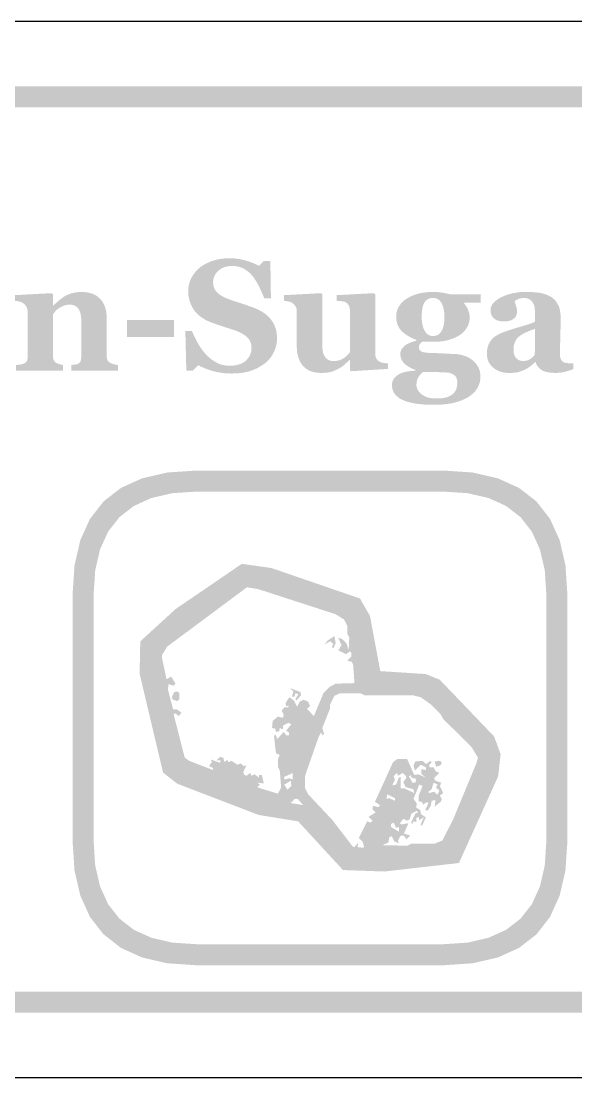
# Model space of a CAD drawing. Header units: millimetres. Extents: x 6 to 441, y 6 to 299.
# Drawn here: x 74.32 to 84.86, y 72.96 to 93.04 of the extents above; entities that cross this region are included whole.
import ezdxf

# ---------------------------------------------------------------- set-up
doc = ezdxf.new("R2010")
doc.units = ezdxf.units.MM
doc.layers.add('CUT', color=1, linetype='Continuous')
doc.layers.add('RASTER', color=7, linetype='Continuous')

msp = doc.modelspace()

# ---------------------------------------------------------------- hatches: boundary and pattern name
at = {"layer": 'RASTER'}
h = msp.add_hatch(color=7, dxfattribs=at)
h.paths.add_polyline_path([(49.2, 89.6), (49.234, 90.116), (49.338, 90.563), (49.509, 90.941), (49.75, 91.25), (50.059, 91.491), (50.438, 91.663), (50.884, 91.766), (51.4, 91.8), (108.6, 91.8), (109.116, 91.766), (109.563, 91.663), (109.941, 91.491), (110.25, 91.25), (110.491, 90.941), (110.663, 90.563), (110.766, 90.116), (110.8, 89.6), (110.8, 76.4), (110.766, 75.884), (110.663, 75.438), (110.491, 75.059), (110.25, 74.75), (109.941, 74.509), (109.563, 74.338), (109.116, 74.234), (108.6, 74.2), (51.4, 74.2), (50.884, 74.234), (50.438, 74.337), (50.059, 74.509), (49.75, 74.75), (49.509, 75.059), (49.338, 75.438), (49.234, 75.884), (49.2, 76.4)])
h.paths.add_polyline_path([(49.6, 89.6), (49.6, 76.4), (49.628, 75.978), (49.713, 75.613), (49.853, 75.303), (50.05, 75.05), (50.303, 74.853), (50.613, 74.712), (50.978, 74.628), (51.4, 74.6), (108.6, 74.6), (109.022, 74.628), (109.387, 74.712), (109.697, 74.853), (109.95, 75.05), (110.147, 75.303), (110.288, 75.613), (110.372, 75.978), (110.4, 76.4), (110.4, 89.6), (110.372, 90.022), (110.288, 90.387), (110.147, 90.697), (109.95, 90.95), (109.697, 91.147), (109.387, 91.288), (109.022, 91.372), (108.6, 91.4), (51.4, 91.4), (50.978, 91.372), (50.613, 91.288), (50.303, 91.147), (50.05, 90.95), (49.853, 90.697), (49.713, 90.387), (49.628, 90.022), (49.6, 89.6)], flags=0)
for points in [[(78.321, 86.344), (78.274, 86.345), (78.228, 86.347), (78.182, 86.351), (78.137, 86.356), (78.093, 86.363), (78.05, 86.371), (78.008, 86.38), (77.966, 86.391), (77.926, 86.403), (77.887, 86.416), (77.85, 86.429), (77.814, 86.442), (77.78, 86.457), (77.747, 86.471), (77.716, 86.487), (77.687, 86.503), (77.586, 86.4), (77.461, 86.4), (77.442, 87.151), (77.568, 87.151), (77.579, 87.125), (77.591, 87.097), (77.604, 87.07), (77.617, 87.042), (77.631, 87.013), (77.645, 86.984), (77.661, 86.955), (77.677, 86.926), (77.694, 86.897), (77.711, 86.868), (77.729, 86.84), (77.748, 86.813), (77.767, 86.787), (77.787, 86.762), (77.808, 86.737), (77.829, 86.713), (77.852, 86.69), (77.875, 86.667), (77.899, 86.645), (77.924, 86.624), (77.949, 86.605), (77.975, 86.587), (78.002, 86.57), (78.029, 86.554), (78.057, 86.539), (78.087, 86.527), (78.117, 86.516), (78.149, 86.508), (78.182, 86.501), (78.216, 86.496), (78.251, 86.493), (78.288, 86.492), (78.336, 86.494), (78.381, 86.498), (78.424, 86.506), (78.464, 86.517), (78.5, 86.53), (78.534, 86.547), (78.565, 86.567), (78.593, 86.59), (78.618, 86.615), (78.639, 86.642), (78.658, 86.67), (78.673, 86.7), (78.684, 86.731), (78.693, 86.764), (78.698, 86.799), (78.699, 86.835), (78.698, 86.865), (78.694, 86.893), (78.687, 86.921), (78.677, 86.947), (78.664, 86.972), (78.649, 86.996), (78.63, 87.018), (78.609, 87.039), (78.585, 87.06), (78.558, 87.079), (78.528, 87.098), (78.494, 87.116), (78.458, 87.134), (78.418, 87.151), (78.376, 87.167), (78.33, 87.182), (78.3, 87.192), (78.27, 87.202), (78.241, 87.211), (78.212, 87.22), (78.184, 87.229), (78.157, 87.238), (78.13, 87.247), (78.104, 87.255), (78.078, 87.264), (78.053, 87.272), (78.028, 87.281), (78.004, 87.29), (77.98, 87.298), (77.956, 87.307), (77.933, 87.316), (77.91, 87.324), (77.859, 87.346), (77.812, 87.371), (77.768, 87.397), (77.727, 87.426), (77.69, 87.457), (77.656, 87.49), (77.626, 87.525), (77.598, 87.563), (77.575, 87.602), (77.554, 87.643), (77.536, 87.685), (77.522, 87.728), (77.511, 87.771), (77.503, 87.817), (77.498, 87.863), (77.497, 87.91), (77.497, 87.941), (77.5, 87.97), (77.504, 88), (77.51, 88.029), (77.517, 88.059), (77.526, 88.087), (77.537, 88.116), (77.549, 88.144), (77.563, 88.172), (77.579, 88.199), (77.596, 88.225), (77.614, 88.25), (77.634, 88.275), (77.656, 88.299), (77.679, 88.323), (77.703, 88.345), (77.728, 88.366), (77.755, 88.385), (77.783, 88.404), (77.813, 88.421), (77.845, 88.438), (77.879, 88.453), (77.914, 88.468), (77.951, 88.482), (77.989, 88.494), (78.028, 88.505), (78.068, 88.514), (78.108, 88.521), (78.15, 88.527), (78.192, 88.531), (78.235, 88.533), (78.279, 88.534), (78.322, 88.534), (78.364, 88.531), (78.405, 88.528), (78.446, 88.522), (78.486, 88.516), (78.526, 88.507), (78.564, 88.498), (78.603, 88.487), (78.639, 88.475), (78.674, 88.463), (78.707, 88.451), (78.737, 88.439), (78.766, 88.427), (78.793, 88.415), (78.817, 88.403), (78.84, 88.391), (78.929, 88.479), (79.057, 88.479), (79.068, 87.77), (78.942, 87.77), (78.931, 87.798), (78.919, 87.827), (78.907, 87.856), (78.895, 87.885), (78.881, 87.914), (78.868, 87.944), (78.854, 87.974), (78.839, 88.003), (78.824, 88.032), (78.809, 88.06), (78.794, 88.087), (78.778, 88.113), (78.762, 88.137), (78.746, 88.16), (78.73, 88.181), (78.714, 88.202), (78.696, 88.222), (78.677, 88.242), (78.657, 88.261), (78.637, 88.278), (78.616, 88.295), (78.594, 88.31), (78.571, 88.324), (78.548, 88.337), (78.524, 88.349), (78.499, 88.359), (78.473, 88.368), (78.447, 88.375), (78.419, 88.381), (78.39, 88.385), (78.36, 88.387), (78.329, 88.388), (78.29, 88.386), (78.253, 88.382), (78.218, 88.375), (78.185, 88.365), (78.153, 88.353), (78.124, 88.338), (78.096, 88.319), (78.07, 88.298), (78.047, 88.275), (78.026, 88.251), (78.009, 88.225), (77.995, 88.198), (77.984, 88.17), (77.976, 88.141), (77.971, 88.11), (77.97, 88.077), (77.971, 88.047), (77.975, 88.018), (77.982, 87.99), (77.992, 87.964), (78.004, 87.939), (78.019, 87.916), (78.036, 87.894), (78.057, 87.874), (78.08, 87.854), (78.107, 87.835), (78.136, 87.817), (78.168, 87.799), (78.204, 87.782), (78.242, 87.766), (78.284, 87.75), (78.329, 87.734), (78.356, 87.725), (78.383, 87.716), (78.411, 87.707), (78.438, 87.698), (78.466, 87.689), (78.494, 87.68), (78.522, 87.67), (78.55, 87.661), (78.578, 87.652), (78.605, 87.643), (78.631, 87.634), (78.656, 87.625), (78.681, 87.617), (78.705, 87.608), (78.728, 87.599), (78.75, 87.591), (78.802, 87.569), (78.85, 87.546), (78.895, 87.521), (78.937, 87.493), (78.976, 87.464), (79.012, 87.433), (79.044, 87.4), (79.073, 87.365), (79.099, 87.327), (79.122, 87.288), (79.141, 87.247), (79.156, 87.203), (79.169, 87.157), (79.177, 87.109), (79.182, 87.059), (79.184, 87.006), (79.183, 86.973), (79.18, 86.94), (79.175, 86.907), (79.168, 86.874), (79.159, 86.841), (79.149, 86.809), (79.136, 86.777), (79.121, 86.746), (79.105, 86.715), (79.087, 86.685), (79.068, 86.657), (79.047, 86.63), (79.025, 86.605), (79.002, 86.581), (78.977, 86.558), (78.951, 86.536), (78.921, 86.514), (78.89, 86.493), (78.858, 86.473), (78.825, 86.455), (78.79, 86.437), (78.755, 86.422), (78.718, 86.407), (78.68, 86.394), (78.641, 86.382), (78.6, 86.372), (78.558, 86.364), (78.514, 86.357), (78.468, 86.351), (78.421, 86.347), (78.372, 86.345), (78.321, 86.344)], [(76.161, 86.4), (75.279, 86.4), (75.279, 86.507), (75.286, 86.508), (75.293, 86.508), (75.301, 86.509), (75.31, 86.51), (75.318, 86.511), (75.327, 86.512), (75.336, 86.513), (75.346, 86.514), (75.356, 86.515), (75.365, 86.517), (75.373, 86.518), (75.381, 86.52), (75.388, 86.522), (75.395, 86.524), (75.401, 86.526), (75.406, 86.529), (75.414, 86.533), (75.421, 86.538), (75.427, 86.543), (75.433, 86.549), (75.438, 86.555), (75.443, 86.561), (75.447, 86.568), (75.45, 86.576), (75.453, 86.584), (75.456, 86.593), (75.458, 86.603), (75.46, 86.614), (75.462, 86.626), (75.463, 86.638), (75.463, 86.652), (75.463, 86.667), (75.463, 87.352), (75.463, 87.388), (75.46, 87.422), (75.456, 87.454), (75.45, 87.483), (75.442, 87.51), (75.432, 87.535), (75.421, 87.557), (75.408, 87.577), (75.394, 87.595), (75.378, 87.61), (75.36, 87.623), (75.341, 87.634), (75.319, 87.642), (75.297, 87.648), (75.273, 87.651), (75.247, 87.652), (75.232, 87.652), (75.218, 87.651), (75.204, 87.65), (75.19, 87.648), (75.176, 87.646), (75.163, 87.643), (75.15, 87.639), (75.137, 87.635), (75.125, 87.63), (75.112, 87.625), (75.1, 87.619), (75.087, 87.613), (75.075, 87.607), (75.063, 87.599), (75.051, 87.592), (75.039, 87.584), (75.028, 87.576), (75.018, 87.569), (75.009, 87.561), (75, 87.554), (74.992, 87.546), (74.984, 87.539), (74.977, 87.531), (74.97, 87.524), (74.964, 87.516), (74.958, 87.509), (74.952, 87.501), (74.947, 87.495), (74.942, 87.488), (74.937, 87.482), (74.932, 87.475), (74.927, 87.469), (74.927, 86.683), (74.927, 86.67), (74.928, 86.658), (74.929, 86.647), (74.931, 86.636), (74.933, 86.625), (74.935, 86.615), (74.938, 86.606), (74.942, 86.597), (74.946, 86.589), (74.95, 86.581), (74.956, 86.574), (74.961, 86.567), (74.968, 86.561), (74.975, 86.555), (74.982, 86.55), (74.99, 86.545), (74.996, 86.542), (75.003, 86.539), (75.009, 86.536), (75.017, 86.533), (75.024, 86.53), (75.032, 86.527), (75.04, 86.524), (75.049, 86.522), (75.058, 86.519), (75.066, 86.517), (75.075, 86.515), (75.084, 86.513), (75.092, 86.511), (75.101, 86.509), (75.109, 86.508), (75.118, 86.507), (75.118, 86.4), (74.227, 86.4), (74.227, 86.507), (74.236, 86.508), (74.245, 86.509), (74.255, 86.509), (74.264, 86.51), (74.273, 86.511), (74.282, 86.513), (74.292, 86.514), (74.301, 86.515), (74.31, 86.516), (74.319, 86.518), (74.327, 86.519), (74.336, 86.521), (74.343, 86.523), (74.351, 86.525), (74.358, 86.527), (74.365, 86.529), (74.376, 86.533), (74.386, 86.538), (74.396, 86.543), (74.404, 86.549), (74.412, 86.556), (74.419, 86.563), (74.424, 86.571), (74.429, 86.579), (74.433, 86.587), (74.437, 86.597), (74.44, 86.607), (74.442, 86.618), (74.444, 86.629), (74.446, 86.641), (74.447, 86.653), (74.447, 86.667), (74.447, 87.519), (74.446, 87.53), (74.445, 87.542), (74.443, 87.553), (74.441, 87.564), (74.438, 87.575), (74.434, 87.586), (74.429, 87.597), (74.423, 87.608), (74.417, 87.619), (74.411, 87.629), (74.404, 87.639), (74.396, 87.648), (74.388, 87.657), (74.38, 87.665), (74.371, 87.673), (74.362, 87.68), (74.355, 87.685), (74.348, 87.689), (74.34, 87.693), (74.332, 87.696), (74.323, 87.7), (74.314, 87.703), (74.305, 87.707), (74.295, 87.71), (74.285, 87.712), (74.275, 87.715), (74.264, 87.717), (74.253, 87.719), (74.242, 87.721), (74.23, 87.723), (74.219, 87.724), (74.207, 87.726), (74.207, 87.833), (74.905, 87.871), (74.927, 87.849), (74.927, 87.636), (74.933, 87.636), (74.944, 87.646), (74.955, 87.656), (74.966, 87.666), (74.979, 87.677), (74.991, 87.688), (75.005, 87.699), (75.018, 87.712), (75.033, 87.724), (75.047, 87.737), (75.061, 87.749), (75.075, 87.76), (75.089, 87.771), (75.103, 87.781), (75.116, 87.79), (75.129, 87.799), (75.141, 87.808), (75.155, 87.816), (75.17, 87.825), (75.187, 87.833), (75.204, 87.84), (75.222, 87.848), (75.241, 87.855), (75.262, 87.861), (75.283, 87.868), (75.305, 87.874), (75.328, 87.879), (75.351, 87.883), (75.374, 87.886), (75.398, 87.889), (75.422, 87.891), (75.446, 87.892), (75.471, 87.893), (75.529, 87.891), (75.583, 87.884), (75.633, 87.874), (75.68, 87.859), (75.723, 87.84), (75.762, 87.816), (75.797, 87.789), (75.829, 87.757), (75.857, 87.722), (75.881, 87.684), (75.902, 87.643), (75.918, 87.6), (75.931, 87.553), (75.941, 87.504), (75.946, 87.452), (75.948, 87.398), (75.948, 86.68), (75.948, 86.667), (75.949, 86.654), (75.951, 86.642), (75.952, 86.631), (75.955, 86.621), (75.957, 86.611), (75.961, 86.602), (75.964, 86.593), (75.969, 86.586), (75.974, 86.578), (75.98, 86.571), (75.987, 86.564), (75.995, 86.558), (76.004, 86.552), (76.014, 86.547), (76.024, 86.542), (76.03, 86.54), (76.037, 86.537), (76.044, 86.534), (76.051, 86.532), (76.058, 86.529), (76.066, 86.527), (76.074, 86.524), (76.082, 86.522), (76.091, 86.519), (76.1, 86.517), (76.109, 86.515), (76.119, 86.513), (76.129, 86.511), (76.139, 86.509), (76.15, 86.508), (76.161, 86.507)], [(81.292, 86.431), (80.593, 86.388), (80.571, 86.409), (80.571, 86.601), (80.563, 86.601), (80.55, 86.589), (80.538, 86.578), (80.525, 86.567), (80.513, 86.556), (80.501, 86.545), (80.489, 86.534), (80.477, 86.523), (80.465, 86.512), (80.453, 86.501), (80.44, 86.491), (80.427, 86.481), (80.413, 86.471), (80.398, 86.461), (80.383, 86.452), (80.368, 86.443), (80.352, 86.434), (80.333, 86.424), (80.315, 86.415), (80.297, 86.407), (80.279, 86.399), (80.261, 86.392), (80.244, 86.386), (80.227, 86.38), (80.21, 86.375), (80.193, 86.371), (80.173, 86.367), (80.152, 86.363), (80.128, 86.361), (80.103, 86.359), (80.076, 86.357), (80.047, 86.356), (80.016, 86.356), (79.962, 86.358), (79.912, 86.364), (79.865, 86.375), (79.821, 86.389), (79.78, 86.408), (79.742, 86.431), (79.708, 86.458), (79.677, 86.489), (79.649, 86.524), (79.625, 86.563), (79.605, 86.605), (79.589, 86.65), (79.576, 86.699), (79.566, 86.751), (79.561, 86.807), (79.559, 86.866), (79.559, 87.525), (79.559, 87.539), (79.558, 87.552), (79.556, 87.565), (79.554, 87.577), (79.55, 87.588), (79.547, 87.599), (79.542, 87.609), (79.537, 87.618), (79.531, 87.627), (79.525, 87.635), (79.519, 87.644), (79.511, 87.652), (79.504, 87.66), (79.496, 87.667), (79.487, 87.675), (79.479, 87.682), (79.471, 87.687), (79.463, 87.692), (79.454, 87.696), (79.445, 87.701), (79.435, 87.704), (79.425, 87.708), (79.414, 87.711), (79.402, 87.713), (79.391, 87.716), (79.379, 87.718), (79.368, 87.719), (79.358, 87.721), (79.347, 87.723), (79.337, 87.724), (79.327, 87.725), (79.317, 87.726), (79.317, 87.833), (80.028, 87.871), (80.044, 87.849), (80.044, 86.875), (80.045, 86.838), (80.048, 86.804), (80.052, 86.773), (80.058, 86.744), (80.067, 86.717), (80.076, 86.693), (80.088, 86.671), (80.102, 86.652), (80.117, 86.635), (80.133, 86.621), (80.151, 86.608), (80.17, 86.598), (80.191, 86.59), (80.213, 86.585), (80.236, 86.581), (80.261, 86.58), (80.286, 86.581), (80.311, 86.584), (80.336, 86.588), (80.359, 86.594), (80.382, 86.601), (80.405, 86.611), (80.426, 86.622), (80.448, 86.634), (80.468, 86.648), (80.486, 86.662), (80.503, 86.676), (80.519, 86.69), (80.534, 86.705), (80.547, 86.72), (80.558, 86.735), (80.568, 86.75), (80.568, 87.54), (80.568, 87.552), (80.567, 87.564), (80.566, 87.576), (80.564, 87.587), (80.561, 87.598), (80.558, 87.609), (80.554, 87.619), (80.549, 87.629), (80.544, 87.639), (80.539, 87.648), (80.533, 87.657), (80.526, 87.665), (80.519, 87.673), (80.511, 87.68), (80.503, 87.687), (80.494, 87.693), (80.487, 87.698), (80.479, 87.702), (80.471, 87.705), (80.462, 87.708), (80.452, 87.711), (80.441, 87.713), (80.43, 87.715), (80.418, 87.717), (80.406, 87.718), (80.394, 87.72), (80.381, 87.721), (80.369, 87.722), (80.356, 87.723), (80.343, 87.724), (80.331, 87.725), (80.318, 87.726), (80.318, 87.833), (81.028, 87.871), (81.05, 87.849), (81.05, 86.718), (81.051, 86.705), (81.052, 86.693), (81.053, 86.682), (81.055, 86.67), (81.058, 86.66), (81.062, 86.65), (81.066, 86.64), (81.071, 86.631), (81.076, 86.622), (81.082, 86.613), (81.089, 86.605), (81.096, 86.598), (81.104, 86.59), (81.112, 86.583), (81.121, 86.576), (81.131, 86.57), (81.138, 86.566), (81.146, 86.562), (81.154, 86.558), (81.163, 86.555), (81.172, 86.552), (81.182, 86.55), (81.192, 86.548), (81.203, 86.546), (81.215, 86.544), (81.226, 86.543), (81.237, 86.542), (81.248, 86.54), (81.259, 86.54), (81.27, 86.539), (81.281, 86.538), (81.292, 86.538)], [(77.224, 87.037), (76.336, 87.037), (76.336, 87.361), (77.224, 87.361)]]:
    msp.add_hatch(color=7, dxfattribs=at).paths.add_polyline_path(points)
h = msp.add_hatch(color=7, dxfattribs=at)
h.paths.add_polyline_path([(83.051, 87.689), (82.729, 87.689), (82.743, 87.673), (82.756, 87.656), (82.768, 87.64), (82.779, 87.623), (82.789, 87.606), (82.799, 87.588), (82.807, 87.571), (82.815, 87.553), (82.821, 87.535), (82.827, 87.517), (82.832, 87.498), (82.836, 87.48), (82.839, 87.461), (82.841, 87.442), (82.843, 87.423), (82.843, 87.403), (82.842, 87.378), (82.84, 87.354), (82.836, 87.329), (82.83, 87.305), (82.822, 87.282), (82.813, 87.259), (82.802, 87.236), (82.789, 87.214), (82.775, 87.192), (82.76, 87.171), (82.744, 87.152), (82.726, 87.133), (82.708, 87.116), (82.689, 87.099), (82.668, 87.084), (82.647, 87.069), (82.624, 87.056), (82.6, 87.042), (82.576, 87.03), (82.55, 87.019), (82.523, 87.008), (82.496, 86.998), (82.467, 86.989), (82.438, 86.98), (82.407, 86.973), (82.376, 86.966), (82.345, 86.96), (82.312, 86.956), (82.279, 86.952), (82.246, 86.95), (82.212, 86.948), (82.177, 86.948), (81.938, 86.948), (81.934, 86.944), (81.929, 86.94), (81.924, 86.936), (81.919, 86.931), (81.915, 86.925), (81.91, 86.919), (81.904, 86.913), (81.899, 86.906), (81.894, 86.899), (81.89, 86.892), (81.886, 86.885), (81.883, 86.878), (81.881, 86.871), (81.879, 86.864), (81.878, 86.858), (81.878, 86.851), (81.879, 86.836), (81.881, 86.821), (81.885, 86.808), (81.891, 86.797), (81.898, 86.786), (81.907, 86.777), (81.917, 86.769), (81.929, 86.762), (81.943, 86.756), (81.96, 86.751), (81.979, 86.746), (82.001, 86.742), (82.026, 86.739), (82.053, 86.737), (82.083, 86.735), (82.115, 86.734), (82.149, 86.733), (82.182, 86.732), (82.216, 86.731), (82.249, 86.73), (82.283, 86.728), (82.317, 86.727), (82.351, 86.725), (82.385, 86.723), (82.418, 86.721), (82.448, 86.719), (82.476, 86.718), (82.502, 86.717), (82.525, 86.716), (82.545, 86.715), (82.564, 86.714), (82.58, 86.713), (82.601, 86.712), (82.622, 86.71), (82.643, 86.707), (82.664, 86.703), (82.685, 86.698), (82.706, 86.692), (82.727, 86.686), (82.748, 86.679), (82.769, 86.671), (82.788, 86.663), (82.808, 86.654), (82.826, 86.644), (82.844, 86.634), (82.861, 86.624), (82.877, 86.612), (82.893, 86.601), (82.91, 86.587), (82.925, 86.573), (82.94, 86.558), (82.955, 86.542), (82.968, 86.525), (82.981, 86.508), (82.993, 86.489), (83.004, 86.47), (83.015, 86.449), (83.024, 86.428), (83.031, 86.406), (83.037, 86.384), (83.042, 86.36), (83.046, 86.336), (83.048, 86.311), (83.048, 86.286), (83.048, 86.258), (83.045, 86.231), (83.041, 86.204), (83.035, 86.178), (83.027, 86.152), (83.018, 86.126), (83.007, 86.101), (82.995, 86.076), (82.981, 86.052), (82.965, 86.029), (82.947, 86.006), (82.927, 85.985), (82.906, 85.964), (82.883, 85.944), (82.858, 85.925), (82.832, 85.906), (82.802, 85.888), (82.771, 85.871), (82.738, 85.855), (82.704, 85.84), (82.669, 85.826), (82.632, 85.813), (82.594, 85.801), (82.554, 85.791), (82.512, 85.781), (82.468, 85.773), (82.422, 85.766), (82.373, 85.76), (82.322, 85.755), (82.268, 85.752), (82.212, 85.75), (82.153, 85.75), (82.06, 85.751), (81.972, 85.755), (81.89, 85.763), (81.814, 85.773), (81.744, 85.786), (81.679, 85.802), (81.62, 85.821), (81.567, 85.843), (81.52, 85.868), (81.48, 85.896), (81.445, 85.927), (81.417, 85.961), (81.395, 85.997), (81.379, 86.037), (81.37, 86.079), (81.367, 86.125), (81.368, 86.153), (81.373, 86.18), (81.382, 86.206), (81.394, 86.23), (81.409, 86.253), (81.428, 86.275), (81.45, 86.296), (81.475, 86.315), (81.504, 86.333), (81.537, 86.348), (81.573, 86.362), (81.614, 86.373), (81.658, 86.382), (81.705, 86.389), (81.757, 86.394), (81.812, 86.397), (81.812, 86.415), (81.779, 86.426), (81.748, 86.439), (81.719, 86.453), (81.692, 86.468), (81.667, 86.483), (81.643, 86.5), (81.622, 86.517), (81.602, 86.535), (81.584, 86.555), (81.569, 86.575), (81.556, 86.595), (81.545, 86.617), (81.537, 86.639), (81.531, 86.662), (81.528, 86.686), (81.526, 86.711), (81.527, 86.726), (81.528, 86.74), (81.531, 86.754), (81.534, 86.767), (81.538, 86.78), (81.543, 86.792), (81.549, 86.804), (81.556, 86.815), (81.564, 86.825), (81.572, 86.835), (81.581, 86.845), (81.591, 86.854), (81.601, 86.864), (81.611, 86.873), (81.622, 86.881), (81.633, 86.889), (81.644, 86.896), (81.655, 86.903), (81.667, 86.909), (81.679, 86.915), (81.691, 86.921), (81.705, 86.926), (81.719, 86.932), (81.733, 86.937), (81.747, 86.942), (81.761, 86.946), (81.774, 86.951), (81.787, 86.955), (81.799, 86.958), (81.81, 86.962), (81.821, 86.965), (81.831, 86.968), (81.831, 86.984), (81.783, 87.003), (81.739, 87.023), (81.697, 87.044), (81.659, 87.066), (81.625, 87.089), (81.593, 87.112), (81.565, 87.137), (81.54, 87.163), (81.518, 87.19), (81.5, 87.219), (81.484, 87.249), (81.471, 87.28), (81.46, 87.313), (81.453, 87.348), (81.449, 87.384), (81.447, 87.421), (81.45, 87.473), (81.46, 87.523), (81.475, 87.57), (81.497, 87.615), (81.525, 87.656), (81.559, 87.695), (81.599, 87.732), (81.646, 87.765), (81.697, 87.795), (81.752, 87.822), (81.81, 87.844), (81.871, 87.862), (81.935, 87.876), (82.003, 87.886), (82.074, 87.892), (82.149, 87.894), (82.174, 87.894), (82.198, 87.893), (82.223, 87.892), (82.247, 87.89), (82.271, 87.888), (82.295, 87.885), (82.318, 87.881), (82.342, 87.877), (82.364, 87.873), (82.385, 87.869), (82.405, 87.865), (82.423, 87.861), (82.44, 87.858), (82.456, 87.854), (82.47, 87.851), (82.483, 87.847), (83.051, 87.847)])
h.paths.add_polyline_path([(82.364, 87.409), (82.363, 87.451), (82.361, 87.49), (82.357, 87.528), (82.351, 87.563), (82.343, 87.595), (82.334, 87.626), (82.323, 87.654), (82.31, 87.68), (82.296, 87.704), (82.279, 87.724), (82.261, 87.741), (82.241, 87.755), (82.219, 87.766), (82.196, 87.774), (82.17, 87.778), (82.143, 87.78), (82.129, 87.779), (82.115, 87.778), (82.102, 87.776), (82.09, 87.773), (82.077, 87.769), (82.066, 87.765), (82.054, 87.759), (82.043, 87.753), (82.033, 87.746), (82.023, 87.738), (82.014, 87.729), (82.005, 87.72), (81.997, 87.709), (81.989, 87.699), (81.981, 87.687), (81.975, 87.674), (81.969, 87.662), (81.963, 87.648), (81.958, 87.635), (81.954, 87.62), (81.95, 87.606), (81.946, 87.59), (81.943, 87.574), (81.941, 87.558), (81.939, 87.541), (81.937, 87.524), (81.936, 87.507), (81.934, 87.49), (81.933, 87.473), (81.933, 87.456), (81.932, 87.439), (81.932, 87.421), (81.933, 87.382), (81.936, 87.345), (81.94, 87.309), (81.946, 87.276), (81.954, 87.244), (81.963, 87.214), (81.975, 87.185), (81.988, 87.159), (82.002, 87.135), (82.019, 87.114), (82.036, 87.096), (82.055, 87.082), (82.076, 87.071), (82.098, 87.063), (82.121, 87.058), (82.146, 87.056), (82.172, 87.058), (82.196, 87.062), (82.218, 87.069), (82.239, 87.079), (82.259, 87.092), (82.277, 87.108), (82.293, 87.127), (82.308, 87.149), (82.321, 87.173), (82.333, 87.199), (82.342, 87.228), (82.35, 87.26), (82.356, 87.294), (82.361, 87.33), (82.363, 87.368), (82.364, 87.409)], flags=0)
h.paths.add_polyline_path([(82.61, 86.179), (82.61, 86.191), (82.609, 86.204), (82.606, 86.216), (82.603, 86.228), (82.599, 86.241), (82.595, 86.253), (82.589, 86.265), (82.583, 86.278), (82.574, 86.29), (82.564, 86.301), (82.552, 86.312), (82.537, 86.322), (82.521, 86.332), (82.502, 86.341), (82.481, 86.35), (82.458, 86.358), (82.444, 86.36), (82.427, 86.362), (82.409, 86.363), (82.388, 86.365), (82.365, 86.366), (82.341, 86.367), (82.314, 86.368), (82.284, 86.369), (82.253, 86.37), (82.218, 86.371), (82.181, 86.371), (82.141, 86.371), (82.098, 86.372), (82.052, 86.372), (82.004, 86.372), (81.953, 86.372), (81.94, 86.361), (81.928, 86.349), (81.917, 86.337), (81.906, 86.324), (81.895, 86.311), (81.885, 86.297), (81.876, 86.283), (81.867, 86.268), (81.859, 86.253), (81.852, 86.237), (81.846, 86.22), (81.841, 86.202), (81.837, 86.183), (81.835, 86.164), (81.833, 86.144), (81.833, 86.123), (81.833, 86.114), (81.834, 86.104), (81.835, 86.095), (81.838, 86.085), (81.841, 86.075), (81.844, 86.064), (81.848, 86.053), (81.853, 86.043), (81.859, 86.032), (81.865, 86.021), (81.872, 86.01), (81.879, 86), (81.888, 85.99), (81.897, 85.98), (81.907, 85.97), (81.917, 85.961), (81.93, 85.95), (81.944, 85.94), (81.958, 85.931), (81.972, 85.923), (81.986, 85.915), (82.001, 85.907), (82.016, 85.9), (82.032, 85.894), (82.048, 85.888), (82.067, 85.883), (82.088, 85.879), (82.111, 85.876), (82.136, 85.873), (82.162, 85.871), (82.191, 85.87), (82.222, 85.87), (82.268, 85.871), (82.311, 85.874), (82.351, 85.88), (82.389, 85.888), (82.423, 85.898), (82.455, 85.911), (82.484, 85.926), (82.511, 85.943), (82.534, 85.963), (82.554, 85.985), (82.571, 86.01), (82.585, 86.039), (82.596, 86.069), (82.604, 86.103), (82.609, 86.14), (82.61, 86.179)], flags=0)
h = msp.add_hatch(color=7, dxfattribs=at)
h.paths.add_polyline_path([(84.815, 86.431), (84.798, 86.424), (84.781, 86.417), (84.763, 86.411), (84.745, 86.404), (84.725, 86.398), (84.705, 86.391), (84.684, 86.385), (84.663, 86.379), (84.64, 86.374), (84.618, 86.369), (84.595, 86.365), (84.572, 86.362), (84.549, 86.359), (84.525, 86.358), (84.501, 86.356), (84.477, 86.356), (84.433, 86.357), (84.392, 86.359), (84.355, 86.364), (84.32, 86.369), (84.289, 86.377), (84.26, 86.386), (84.234, 86.397), (84.211, 86.41), (84.191, 86.424), (84.172, 86.439), (84.155, 86.456), (84.14, 86.475), (84.126, 86.494), (84.114, 86.516), (84.104, 86.538), (84.096, 86.563), (84.087, 86.563), (84.075, 86.55), (84.062, 86.539), (84.05, 86.527), (84.038, 86.516), (84.026, 86.506), (84.014, 86.496), (84.003, 86.487), (83.991, 86.478), (83.979, 86.469), (83.967, 86.461), (83.955, 86.453), (83.943, 86.445), (83.931, 86.438), (83.918, 86.431), (83.905, 86.424), (83.892, 86.418), (83.875, 86.41), (83.858, 86.403), (83.841, 86.396), (83.825, 86.39), (83.808, 86.384), (83.792, 86.379), (83.776, 86.374), (83.76, 86.37), (83.743, 86.366), (83.725, 86.363), (83.705, 86.361), (83.683, 86.358), (83.66, 86.357), (83.636, 86.356), (83.609, 86.355), (83.582, 86.355), (83.54, 86.356), (83.5, 86.361), (83.461, 86.369), (83.424, 86.38), (83.389, 86.394), (83.355, 86.411), (83.322, 86.431), (83.292, 86.455), (83.263, 86.481), (83.239, 86.509), (83.218, 86.539), (83.201, 86.572), (83.188, 86.606), (83.179, 86.642), (83.173, 86.68), (83.171, 86.721), (83.172, 86.744), (83.173, 86.767), (83.175, 86.788), (83.178, 86.809), (83.182, 86.829), (83.186, 86.848), (83.192, 86.866), (83.198, 86.883), (83.205, 86.899), (83.212, 86.915), (83.221, 86.93), (83.23, 86.945), (83.239, 86.96), (83.25, 86.974), (83.261, 86.988), (83.272, 87.001), (83.284, 87.012), (83.295, 87.023), (83.307, 87.033), (83.32, 87.043), (83.333, 87.053), (83.346, 87.062), (83.36, 87.07), (83.374, 87.078), (83.389, 87.086), (83.404, 87.093), (83.419, 87.101), (83.435, 87.108), (83.451, 87.115), (83.467, 87.122), (83.484, 87.129), (83.501, 87.135), (83.535, 87.147), (83.57, 87.16), (83.607, 87.172), (83.646, 87.185), (83.686, 87.197), (83.728, 87.21), (83.772, 87.223), (83.817, 87.236), (83.862, 87.249), (83.903, 87.261), (83.942, 87.273), (83.977, 87.285), (84.009, 87.296), (84.038, 87.308), (84.064, 87.318), (84.087, 87.329), (84.087, 87.469), (84.087, 87.479), (84.087, 87.489), (84.086, 87.5), (84.085, 87.512), (84.085, 87.524), (84.084, 87.537), (84.082, 87.551), (84.081, 87.566), (84.079, 87.581), (84.077, 87.595), (84.075, 87.608), (84.072, 87.621), (84.069, 87.634), (84.065, 87.645), (84.061, 87.657), (84.056, 87.667), (84.051, 87.679), (84.044, 87.69), (84.037, 87.7), (84.03, 87.71), (84.021, 87.72), (84.012, 87.729), (84.002, 87.738), (83.992, 87.746), (83.98, 87.754), (83.968, 87.76), (83.955, 87.766), (83.941, 87.77), (83.926, 87.774), (83.91, 87.776), (83.893, 87.778), (83.876, 87.778), (83.86, 87.778), (83.845, 87.777), (83.831, 87.776), (83.817, 87.774), (83.804, 87.771), (83.791, 87.768), (83.779, 87.764), (83.768, 87.76), (83.758, 87.756), (83.748, 87.751), (83.738, 87.746), (83.729, 87.742), (83.721, 87.737), (83.713, 87.732), (83.706, 87.728), (83.699, 87.723), (83.7, 87.715), (83.702, 87.706), (83.704, 87.696), (83.707, 87.686), (83.711, 87.674), (83.714, 87.662), (83.719, 87.648), (83.724, 87.633), (83.728, 87.618), (83.733, 87.604), (83.736, 87.589), (83.739, 87.574), (83.741, 87.56), (83.743, 87.546), (83.744, 87.532), (83.744, 87.518), (83.744, 87.511), (83.743, 87.504), (83.742, 87.497), (83.741, 87.49), (83.739, 87.482), (83.737, 87.473), (83.734, 87.465), (83.731, 87.455), (83.727, 87.446), (83.724, 87.438), (83.719, 87.43), (83.715, 87.422), (83.71, 87.415), (83.705, 87.408), (83.699, 87.402), (83.693, 87.396), (83.684, 87.389), (83.676, 87.382), (83.666, 87.376), (83.657, 87.37), (83.648, 87.365), (83.638, 87.36), (83.628, 87.355), (83.617, 87.351), (83.606, 87.347), (83.594, 87.344), (83.58, 87.341), (83.565, 87.339), (83.548, 87.337), (83.53, 87.336), (83.51, 87.335), (83.489, 87.335), (83.459, 87.335), (83.431, 87.338), (83.405, 87.343), (83.381, 87.349), (83.359, 87.358), (83.338, 87.368), (83.32, 87.38), (83.303, 87.394), (83.288, 87.409), (83.276, 87.426), (83.265, 87.443), (83.256, 87.462), (83.249, 87.482), (83.244, 87.503), (83.241, 87.525), (83.24, 87.548), (83.241, 87.569), (83.244, 87.588), (83.249, 87.608), (83.257, 87.626), (83.266, 87.644), (83.277, 87.662), (83.29, 87.679), (83.305, 87.696), (83.322, 87.712), (83.34, 87.727), (83.358, 87.741), (83.378, 87.755), (83.398, 87.768), (83.419, 87.781), (83.441, 87.792), (83.464, 87.803), (83.488, 87.814), (83.512, 87.824), (83.537, 87.833), (83.564, 87.842), (83.591, 87.851), (83.618, 87.858), (83.647, 87.865), (83.677, 87.871), (83.707, 87.877), (83.736, 87.882), (83.764, 87.886), (83.792, 87.89), (83.82, 87.892), (83.847, 87.894), (83.874, 87.895), (83.899, 87.896), (83.935, 87.895), (83.969, 87.895), (84.003, 87.893), (84.036, 87.891), (84.068, 87.889), (84.099, 87.886), (84.13, 87.883), (84.16, 87.879), (84.189, 87.874), (84.218, 87.868), (84.246, 87.861), (84.273, 87.853), (84.299, 87.844), (84.325, 87.833), (84.35, 87.822), (84.374, 87.809), (84.396, 87.796), (84.417, 87.781), (84.437, 87.764), (84.456, 87.746), (84.473, 87.727), (84.489, 87.706), (84.504, 87.684), (84.518, 87.66), (84.531, 87.635), (84.542, 87.608), (84.551, 87.579), (84.558, 87.548), (84.564, 87.516), (84.568, 87.481), (84.571, 87.445), (84.572, 87.406), (84.572, 87.364), (84.571, 87.32), (84.571, 87.274), (84.57, 87.225), (84.569, 87.175), (84.568, 87.123), (84.567, 87.07), (84.565, 87.014), (84.564, 86.959), (84.562, 86.91), (84.561, 86.865), (84.56, 86.826), (84.56, 86.791), (84.559, 86.761), (84.559, 86.735), (84.559, 86.715), (84.559, 86.699), (84.56, 86.684), (84.561, 86.669), (84.564, 86.656), (84.566, 86.643), (84.57, 86.632), (84.574, 86.621), (84.578, 86.611), (84.584, 86.602), (84.59, 86.593), (84.596, 86.585), (84.603, 86.578), (84.611, 86.571), (84.62, 86.565), (84.629, 86.559), (84.639, 86.554), (84.646, 86.551), (84.653, 86.549), (84.662, 86.546), (84.671, 86.544), (84.681, 86.543), (84.693, 86.542), (84.705, 86.541), (84.718, 86.54), (84.731, 86.539), (84.744, 86.539), (84.756, 86.539), (84.769, 86.538), (84.781, 86.538), (84.792, 86.538), (84.804, 86.538), (84.815, 86.538)])
h.paths.add_polyline_path([(84.087, 87.194), (84.066, 87.187), (84.046, 87.18), (84.026, 87.172), (84.005, 87.164), (83.985, 87.156), (83.965, 87.148), (83.944, 87.139), (83.924, 87.13), (83.905, 87.121), (83.886, 87.112), (83.868, 87.103), (83.851, 87.093), (83.835, 87.084), (83.82, 87.074), (83.806, 87.065), (83.792, 87.055), (83.779, 87.044), (83.767, 87.033), (83.755, 87.021), (83.744, 87.008), (83.734, 86.995), (83.724, 86.98), (83.716, 86.966), (83.708, 86.95), (83.7, 86.934), (83.694, 86.917), (83.689, 86.899), (83.684, 86.881), (83.681, 86.862), (83.679, 86.842), (83.677, 86.821), (83.677, 86.8), (83.678, 86.772), (83.68, 86.747), (83.684, 86.723), (83.69, 86.701), (83.697, 86.682), (83.706, 86.664), (83.717, 86.648), (83.729, 86.634), (83.742, 86.622), (83.756, 86.612), (83.771, 86.603), (83.787, 86.596), (83.803, 86.59), (83.82, 86.586), (83.838, 86.584), (83.857, 86.583), (83.877, 86.584), (83.895, 86.585), (83.913, 86.588), (83.93, 86.591), (83.946, 86.596), (83.962, 86.602), (83.976, 86.608), (83.99, 86.616), (84.002, 86.625), (84.015, 86.634), (84.027, 86.643), (84.038, 86.653), (84.05, 86.663), (84.061, 86.674), (84.071, 86.686), (84.081, 86.697)], flags=0)
h = msp.add_hatch(color=7, dxfattribs=at)
h.paths.add_polyline_path([(75.3, 82.15), (75.337, 82.701), (75.447, 83.178), (75.63, 83.582), (75.888, 83.913), (76.218, 84.17), (76.622, 84.353), (77.099, 84.463), (77.65, 84.5), (82.35, 84.5), (82.901, 84.463), (83.378, 84.353), (83.782, 84.17), (84.113, 83.913), (84.37, 83.582), (84.553, 83.178), (84.663, 82.701), (84.7, 82.15), (84.7, 77.45), (84.663, 76.899), (84.553, 76.422), (84.37, 76.018), (84.113, 75.687), (83.782, 75.43), (83.378, 75.247), (82.901, 75.137), (82.35, 75.1), (77.65, 75.1), (77.099, 75.137), (76.622, 75.247), (76.218, 75.43), (75.887, 75.688), (75.63, 76.018), (75.447, 76.422), (75.337, 76.899), (75.3, 77.45)])
h.paths.add_polyline_path([(75.7, 82.15), (75.7, 77.45), (75.73, 76.993), (75.822, 76.597), (75.974, 76.262), (76.188, 75.988), (76.462, 75.774), (76.797, 75.622), (77.193, 75.53), (77.65, 75.5), (82.35, 75.5), (82.807, 75.53), (83.203, 75.622), (83.538, 75.774), (83.813, 75.988), (84.026, 76.262), (84.178, 76.597), (84.27, 76.993), (84.3, 77.45), (84.3, 82.15), (84.27, 82.607), (84.178, 83.003), (84.026, 83.338), (83.813, 83.612), (83.538, 83.826), (83.203, 83.978), (82.807, 84.07), (82.35, 84.1), (77.65, 84.1), (77.193, 84.07), (76.797, 83.978), (76.462, 83.826), (76.188, 83.613), (75.974, 83.338), (75.822, 83.003), (75.73, 82.607), (75.7, 82.15)], flags=0)
h = msp.add_hatch(color=7, dxfattribs=at)
h.paths.add_polyline_path([(78.516, 82.728), (79.08, 82.647), (80.76, 82.069), (80.95, 81.737), (81.145, 80.689), (82.01, 80.633), (82.275, 80.526), (83.308, 79.448), (83.431, 79.113), (83.384, 78.688), (82.64, 77.043), (81.222, 76.881), (80.436, 76.909), (79.585, 77.834), (78.835, 77.956), (77.287, 78.55), (77.019, 78.76), (76.573, 80.641), (76.586, 81.254), (77.257, 81.869)])
h.paths.add_polyline_path([(78.594, 82.393), (77.456, 81.618), (76.903, 81.111), (76.894, 80.676), (77.305, 78.943), (77.447, 78.831), (78.919, 78.267), (79.746, 78.132), (80.581, 77.224), (81.209, 77.201), (82.423, 77.34), (83.071, 78.773), (83.105, 79.073), (83.03, 79.274), (82.091, 80.255), (81.938, 80.317), (80.876, 80.386), (80.645, 81.625), (80.542, 81.806), (79.005, 82.335), (78.594, 82.393)], flags=0)
h = msp.add_hatch(color=7, dxfattribs=at)
h.paths.add_polyline_path([(78.624, 82.491), (78.687, 82.502), (79.2, 82.355), (80.409, 81.952), (80.604, 81.853), (80.739, 81.586), (80.911, 80.439), (81.912, 80.413), (82.07, 80.351), (82.363, 80.094), (82.487, 79.925), (83.022, 79.398), (83.132, 79.251), (83.195, 79.13), (83.195, 78.91), (82.473, 77.25), (82.205, 77.188), (81.326, 77.151), (81.252, 77.114), (80.593, 77.114), (80.325, 77.36), (80.274, 77.455), (80.105, 77.616), (80.054, 77.712), (79.577, 78.261), (79.519, 78.261), (79.467, 78.203), (79.273, 78.104), (79.053, 78.141), (77.514, 78.727), (77.32, 78.826), (77.246, 78.899), (77.147, 79.167), (76.927, 80.266), (76.818, 80.633), (76.781, 81.036), (76.88, 81.23), (76.99, 81.34), (78.309, 82.33)])
h.paths.add_polyline_path([(78.613, 82.282), (77.1, 81.157), (77.001, 80.999), (77.001, 80.926), (77.085, 80.534), (77.173, 80.585), (77.257, 80.45), (77.221, 80.413), (77.122, 80.439), (77.111, 80.34), (77.21, 79.962), (77.283, 79.962), (77.367, 79.9), (77.32, 79.837), (77.246, 79.889), (77.221, 79.863), (77.43, 79.046), (77.514, 78.984), (77.965, 78.811), (77.965, 78.848), (77.891, 78.885), (77.943, 78.958), (77.928, 79.009), (78.1, 78.947), (78.111, 78.995), (78.038, 78.995), (78.1, 79.057), (78.163, 79.046), (78.185, 78.958), (78.236, 79.009), (78.258, 78.958), (78.32, 78.984), (78.43, 78.91), (78.492, 78.936), (78.551, 78.885), (78.602, 78.899), (78.54, 78.764), (78.566, 78.716), (78.602, 78.701), (78.676, 78.753), (78.698, 78.701), (78.76, 78.727), (78.844, 78.665), (78.844, 78.716), (78.896, 78.716), (78.932, 78.555), (78.808, 78.569), (78.859, 78.533), (78.808, 78.481), (79.2, 78.36), (79.262, 78.481), (79.236, 78.8), (79.2, 78.874), (79.2, 79.02), (79.236, 79.093), (79.163, 79.13), (79.126, 79.46), (79.152, 79.486), (79.189, 79.398), (79.31, 79.533), (79.357, 79.471), (79.409, 79.471), (79.409, 79.522), (79.357, 79.559), (79.456, 79.68), (79.394, 79.706), (79.299, 79.654), (79.299, 79.581), (79.236, 79.607), (79.225, 79.544), (79.163, 79.533), (79.152, 79.596), (79.09, 79.607), (79.101, 79.742), (79.2, 79.826), (79.299, 79.801), (79.31, 79.863), (79.273, 79.936), (79.321, 79.999), (79.394, 79.999), (79.409, 80.035), (79.357, 80.021), (79.346, 80.083), (79.42, 80.193), (79.504, 80.131), (79.566, 80.01), (79.614, 80.109), (79.687, 80.145), (79.775, 80.109), (79.812, 80.021), (79.75, 79.973), (79.885, 79.837), (80.068, 80.277), (80.178, 80.387), (80.299, 80.45), (80.655, 80.461), (80.629, 80.816), (80.604, 80.864), (80.519, 80.889), (80.593, 80.963), (80.593, 81.036), (80.567, 81.062), (80.494, 81.01), (80.347, 81.084), (80.409, 81.183), (80.347, 81.318), (80.42, 81.303), (80.508, 81.208), (80.545, 81.084), (80.556, 81.329), (80.519, 81.402), (80.519, 81.549), (80.457, 81.67), (80.299, 81.769), (78.833, 82.245)], flags=0)
h.paths.add_polyline_path([(80.274, 81.355), (80.299, 81.219), (80.252, 81.12), (80.226, 81.146), (80.252, 81.208), (80.189, 81.256), (80.09, 81.194), (80.142, 81.267)], flags=0)
h.paths.add_polyline_path([(79.431, 80.365), (79.629, 80.292), (79.64, 80.23), (79.555, 80.131), (79.53, 80.156), (79.592, 80.255), (79.53, 80.266), (79.519, 80.204), (79.467, 80.204), (79.493, 80.303)], flags=0)
h.paths.add_polyline_path([(77.232, 80.292), (77.294, 80.303), (77.331, 80.266), (77.331, 80.156), (77.294, 80.12), (77.21, 80.145), (77.184, 80.193)], flags=0)
h.paths.add_polyline_path([(80.373, 80.266), (80.274, 80.219), (80.189, 80.046), (80.189, 79.973), (80.043, 79.607), (80.079, 79.497), (80.054, 79.471), (80.017, 79.522), (79.969, 79.423), (79.713, 78.69), (79.713, 78.47), (79.775, 78.349), (80.237, 77.858), (80.618, 77.36), (80.655, 77.345), (80.728, 77.433), (80.713, 77.345), (80.812, 77.334), (80.838, 77.345), (80.812, 77.444), (80.739, 77.517), (80.897, 77.836), (80.959, 77.811), (80.996, 77.847), (80.922, 77.921), (81.058, 78.005), (80.996, 78.067), (81.007, 78.13), (81.106, 78.104), (81.142, 78.141), (81.043, 78.203), (81.388, 78.958), (81.472, 79.02), (81.655, 79.02), (81.791, 78.716), (81.875, 78.727), (82.011, 78.665), (81.923, 78.738), (81.923, 78.826), (82.011, 78.811), (82.011, 78.863), (81.912, 78.91), (81.802, 78.8), (81.776, 78.899), (81.813, 78.973), (81.949, 78.984), (82.011, 78.921), (82.095, 78.984), (82.121, 78.958), (82.07, 78.899), (82.084, 78.863), (82.157, 78.863), (82.194, 78.789), (82.267, 78.753), (82.168, 78.654), (82.194, 78.606), (82.304, 78.569), (82.278, 78.507), (82.341, 78.371), (82.278, 78.324), (82.315, 78.25), (82.289, 78.203), (82.179, 78.115), (82.194, 78.24), (82.121, 78.225), (82.106, 78.13), (82.048, 78.042), (81.996, 78.042), (82.059, 78.177), (82.033, 78.203), (81.96, 78.152), (81.938, 78.203), (81.875, 78.214), (81.875, 78.324), (81.949, 78.507), (81.886, 78.533), (81.776, 78.261), (81.839, 78.177), (81.828, 78.093), (81.901, 78.056), (81.923, 77.968), (82.011, 77.91), (81.938, 77.748), (81.912, 77.774), (81.974, 77.91), (81.886, 77.858), (81.875, 77.921), (81.828, 77.895), (81.828, 77.822), (81.776, 77.836), (81.754, 77.785), (81.729, 77.811), (81.813, 77.983), (81.864, 78.005), (81.839, 78.031), (81.74, 77.983), (81.703, 77.873), (81.655, 77.847), (81.582, 77.884), (81.52, 77.8), (81.545, 77.774), (81.681, 77.8), (81.593, 77.602), (81.718, 77.565), (81.644, 77.492), (81.593, 77.565), (81.534, 77.565), (81.483, 77.47), (81.498, 77.419), (81.41, 77.455), (81.362, 77.554), (81.315, 77.528), (81.3, 77.433), (81.19, 77.382), (81.655, 77.371), (81.729, 77.408), (82.168, 77.408), (82.326, 77.47), (82.535, 77.884), (82.975, 78.947), (83, 79.046), (82.876, 79.251), (82.341, 79.779), (82.289, 79.874), (82.106, 80.057), (81.912, 80.193), (81.765, 80.23), (80.849, 80.23), (80.776, 80.266)], flags=0)
h.paths.add_polyline_path([(82.179, 78.973), (82.278, 78.984), (82.315, 78.947), (82.289, 78.899), (82.205, 78.874)], flags=0)
h.paths.add_polyline_path([(79.482, 78.753), (79.321, 78.679), (79.321, 78.628), (79.42, 78.654), (79.482, 78.628)], flags=0)
h.paths.add_polyline_path([(81.461, 78.753), (81.399, 78.69), (81.424, 78.628), (81.373, 78.518), (81.446, 78.533), (81.498, 78.665), (81.534, 78.679), (81.534, 78.459), (81.608, 78.459), (81.791, 78.371), (81.776, 78.445), (81.63, 78.481), (81.582, 78.58), (81.644, 78.665), (81.63, 78.701), (81.571, 78.753), (81.483, 78.701)], flags=0)
h.paths.add_polyline_path([(81.718, 78.716), (81.692, 78.69), (81.754, 78.569), (81.813, 78.569), (81.828, 78.643), (81.74, 78.665)], flags=0)
h.paths.add_polyline_path([(79.445, 78.606), (79.321, 78.533), (79.383, 78.434), (79.456, 78.507)], flags=0)
h.paths.add_polyline_path([(82.157, 78.569), (82.121, 78.445), (82.059, 78.397), (82.07, 78.371), (82.168, 78.397), (82.231, 78.335), (82.267, 78.423), (82.205, 78.47), (82.231, 78.533)], flags=0)
h.paths.add_polyline_path([(81.278, 78.349), (81.263, 78.261), (81.315, 78.276), (81.424, 78.225), (81.424, 78.276)], flags=0)
h.paths.add_polyline_path([(81.399, 77.811), (81.351, 77.785), (81.351, 77.726), (81.498, 77.638), (81.498, 77.726), (81.446, 77.712)], flags=0)

# ---------------------------------------------------------------- linework, layer by layer
at = {"layer": 'CUT'}
for points in [[(48.997, 92.512), (49.315, 92.703), (49.675, 92.851), (50.075, 92.956), (50.517, 93.019), (50.999, 93.04), (109.001, 93.04)], [(109.001, 72.96), (50.999, 72.96), (50.517, 72.981), (50.075, 73.044), (49.675, 73.149), (49.315, 73.297), (48.997, 73.488)]]:
    msp.add_lwpolyline(points, dxfattribs=at)

doc.saveas('drawing.dxf')
